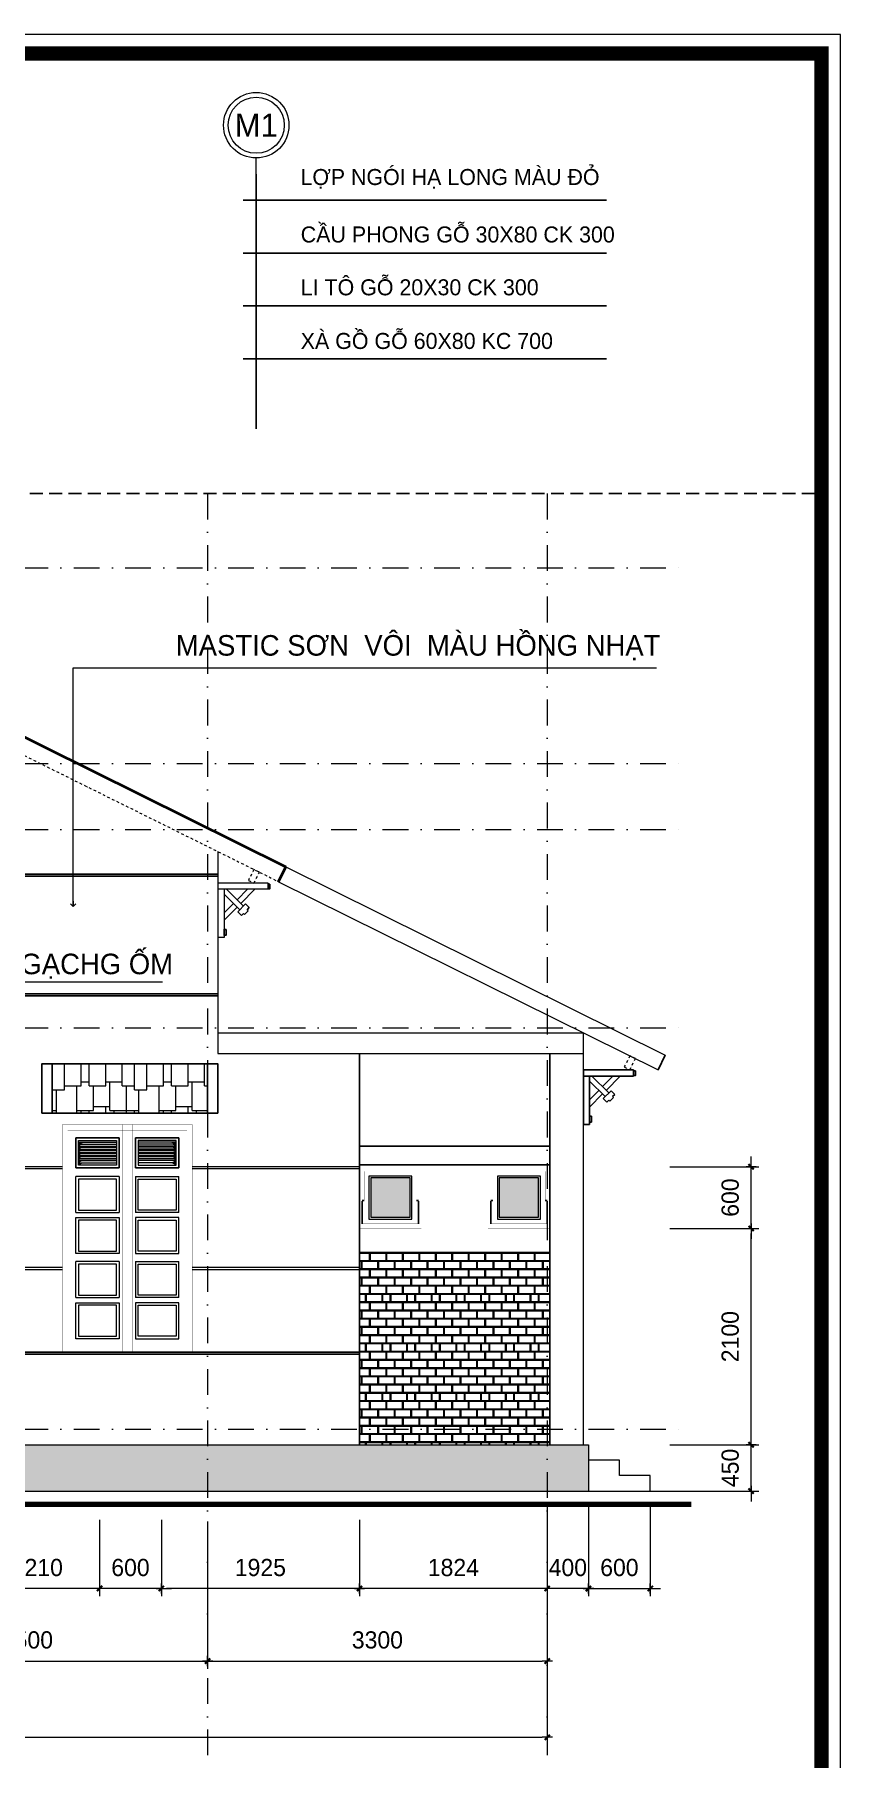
# Model space of a CAD drawing. Header units: millimetres. Extents: x 615730 to 2792744, y 139412 to 597571.
# Drawn here: x 1390195 to 1398026, y 287548 to 304290 of the extents above; entities that cross this region are included whole.
import ezdxf
from ezdxf.enums import TextEntityAlignment as Align

# ---------------------------------------------------------------- set-up
doc = ezdxf.new("R2010")
doc.units = ezdxf.units.MM
doc.header["$MEASUREMENT"] = 0
doc.header["$PDMODE"] = 34
doc.linetypes.add('DASHDOT', pattern=[1, 0.5, -0.25, 0, -0.25])
doc.linetypes.add('HIDDEN2', pattern=[0.1875, 0.125, -0.0625])
doc.layers.get('0').update_dxf_attribs({"lineweight": 5})
for name, color, linetype in [('12', 252, 'Continuous'), ('CUADI', 40, 'Continuous'), ('DO', 1, 'Continuous'), ('H', 252, 'Continuous'), ('HACH', 250, 'Continuous'), ('KICH THUOC', 148, 'Continuous'), ('noi that', 29, 'Continuous'), ('TEXT', 2, 'Continuous'), ('thaydam', 42, 'Continuous'), ('VL', 155, 'Continuous')]:
    doc.layers.add(name, color=color, linetype=linetype)
for name, color, linetype, lineweight in [('3', 7, 'Continuous', 18), ('5-020', 5, 'Continuous', 15), ('HATCH', 42, 'Continuous', 5), ('KITCHEN', 4, 'Continuous', 20), ('KT', 148, 'Continuous', 18), ('NETNGOAITUONG', 1, 'Continuous', 40), ('thay', 7, 'Continuous', 15), ('TIM TRUC', 149, 'DASHDOT', 9), ('VLIEU', 250, 'Continuous', 9)]:
    doc.layers.add(name, color=color, linetype=linetype, lineweight=lineweight)
doc.styles.add('CHUHOA', font='')
doc.styles.add('Ghi chu', font='')
doc.styles.add('VNI-AVO', font='vni-roms.shx')
doc.styles.get('CHUHOA').set_extended_font_data('.VnAvantH')
doc.styles.get('Ghi chu').set_extended_font_data('.VnAvantH')
doc.dimstyles.new('1-50b', dxfattribs={"dimtxt": 167, "dimasz": 50, "dimexe": 75, "dimexo": 150, "dimgap": 120, "dimtad": 1, "dimdec": 0, "dimzin": 12, "dimtxsty": 'VNI-AVO', "dimblk": ']', "dimcen": 0, "dimdle": 50, "dimclrd": 252, "dimclre": 252, "dimclrt": 2, "dimadec": 0, "dimazin": 0, "dimtfac": 1, "dimtdec": 0, "dimtix": 1, "dimtmove": 2, "dimatfit": 0, "dimldrblk": 'OPEN90', "dimfxl": 1, "dimlwd": -1, "dimlwe": -1, "dimarcsym": 0})

# ---------------------------------------------------------------- blocks, each defined once
blk = doc.blocks.new('dfdfd')
at = {"layer": '12'}
for p, q in [((660672, 291613), (660185, 291613)), ((660185, 291613), (660185, 291084)), ((660672, 291553), (660185, 291553)), ((660245, 291553), (660245, 291084)), ((660245, 291505), (660398, 291354)), ((660268, 291553), (660433, 291390)), ((660473, 291553), (660371, 291451)), ((660543, 291553), (660407, 291415)), ((660672, 291613), (660672, 291553)), ((660336, 291415), (660245, 291323)), ((660372, 291380), (660245, 291252)), ((660454, 291411), (660379, 291335)), ((660379, 291335), (660414, 291300)), ((660433, 291319), (660414, 291300)), ((660433, 291319), (660443, 291309)), ((660478, 291345), (660443, 291309)), ((660454, 291411), (660490, 291376)), ((660490, 291376), (660468, 291354)), ((660468, 291354), (660478, 291345)), ((660245, 291084), (660185, 291084))]:
    blk.add_line(p, q, dxfattribs=at)
for points in [[(660691, 291603), (660672, 291603), (660672, 291558), (660691, 291558)], [(660264, 291163), (660245, 291163), (660245, 291106), (660264, 291106)]]:
    blk.add_lwpolyline(points, close=True, dxfattribs=at)
blk = doc.blocks.new(']')
for p, q in [((1, 0), (-1, 0)), ((0, 1), (0, -1))]:
    blk.add_line(p, q)
at = {"color": 9, "const_width": 0.4}
blk.add_lwpolyline([(-0.51, -0.51), (0.51, 0.51)], dxfattribs=at)
blk = doc.blocks.new('*D2545')
at = {"layer": 'DEFPOINTS', "color": 0, "ltscale": 10, "transparency": 16777216}
for p in [(1388377, 290000), (1391877, 290000), (1391877, 288495)]:
    blk.add_point(p, dxfattribs=at)
at = {"layer": 'KT', "color": 252, "ltscale": 10, "transparency": 16777216}
for p, q in [((1388377, 289850), (1388377, 288420)), ((1391877, 289850), (1391877, 288420)), ((1388427, 288495), (1391827, 288495))]:
    blk.add_line(p, q, dxfattribs=at)
at = {"layer": 'KT', "color": 252, "ltscale": 10, "transparency": 16777216, "xscale": 50, "yscale": 50, "zscale": 50, "rotation": 180}
blk.add_blockref(']', (1388377, 288495), dxfattribs=at)
at = {"layer": 'KT', "color": 252, "ltscale": 10, "transparency": 16777216, "xscale": 50, "yscale": 50, "zscale": 50}
blk.add_blockref(']', (1391877, 288495), dxfattribs=at)
at = {"layer": 'KT', "color": 2, "ltscale": 10, "transparency": 16777216, "insert": (1390127, 288699), "char_height": 167, "attachment_point": 5, "style": 'VNI-AVO'}
blk.add_mtext('3500', dxfattribs=at)
blk = doc.blocks.new('_Open90')
at = {"color": 0, "linetype": 'ByBlock', "lineweight": -2}
for p, q in [((0, 0), (-1, 0)), ((-0.5, 0.5), (0, 0)), ((0, 0), (-0.5, -0.5))]:
    blk.add_line(p, q, dxfattribs=at)
blk = doc.blocks.new('*D2546')
at = {"layer": 'DEFPOINTS', "color": 0, "ltscale": 10, "transparency": 16777216}
for p in [(1391877, 290000), (1395177, 290000), (1395177, 288495)]:
    blk.add_point(p, dxfattribs=at)
at = {"layer": 'KT', "color": 252, "ltscale": 10, "transparency": 16777216}
for p, q in [((1391877, 289850), (1391877, 288420)), ((1395177, 289850), (1395177, 288420)), ((1391927, 288495), (1395127, 288495))]:
    blk.add_line(p, q, dxfattribs=at)
at = {"layer": 'KT', "color": 252, "ltscale": 10, "transparency": 16777216, "xscale": 50, "yscale": 50, "zscale": 50, "rotation": 180}
blk.add_blockref(']', (1391877, 288495), dxfattribs=at)
at = {"layer": 'KT', "color": 252, "ltscale": 10, "transparency": 16777216, "xscale": 50, "yscale": 50, "zscale": 50}
blk.add_blockref(']', (1395177, 288495), dxfattribs=at)
at = {"layer": 'KT', "color": 2, "ltscale": 10, "transparency": 16777216, "insert": (1393527, 288699), "char_height": 167, "attachment_point": 5, "style": 'VNI-AVO'}
blk.add_mtext('3300', dxfattribs=at)
blk = doc.blocks.new('*D2548')
at = {"layer": 'DEFPOINTS', "color": 0, "ltscale": 10, "transparency": 16777216}
for p in [(1374929, 290000, -13), (1395177, 290000), (1395177, 287754)]:
    blk.add_point(p, dxfattribs=at)
at = {"layer": 'KT', "color": 252, "ltscale": 10, "transparency": 16777216}
for p, q in [((1374929, 289850), (1374929, 287679)), ((1395177, 289850), (1395177, 287679)), ((1374979, 287754), (1395127, 287754))]:
    blk.add_line(p, q, dxfattribs=at)
at = {"layer": 'KT', "color": 252, "ltscale": 10, "transparency": 16777216, "xscale": 50, "yscale": 50, "zscale": 50, "rotation": 180}
blk.add_blockref(']', (1374929, 287754), dxfattribs=at)
at = {"layer": 'KT', "color": 252, "ltscale": 10, "transparency": 16777216, "xscale": 50, "yscale": 50, "zscale": 50}
blk.add_blockref(']', (1395177, 287754), dxfattribs=at)
at = {"layer": 'KT', "color": 2, "ltscale": 10, "transparency": 16777216, "insert": (1385053, 287957), "char_height": 167, "attachment_point": 5, "style": 'VNI-AVO'}
blk.add_mtext('20248', dxfattribs=at)
blk = doc.blocks.new('*D2686')
at = {"layer": 'DEFPOINTS', "color": 0, "ltscale": 10, "transparency": 16777216}
for p in [(1395578, 290145), (1396178, 290145), (1396178, 289199)]:
    blk.add_point(p, dxfattribs=at)
at = {"layer": 'KT', "color": 252, "ltscale": 10, "transparency": 16777216}
for p, q in [((1395578, 289995), (1395578, 289124)), ((1396178, 289995), (1396178, 289124)), ((1395528, 289199), (1395478, 289199)), ((1395578, 289199), (1396178, 289199)), ((1396228, 289199), (1396278, 289199))]:
    blk.add_line(p, q, dxfattribs=at)
at = {"layer": 'KT', "color": 252, "ltscale": 10, "transparency": 16777216, "xscale": 50, "yscale": 50, "zscale": 50}
blk.add_blockref(']', (1395578, 289199), dxfattribs=at)
at = {"layer": 'KT', "color": 252, "ltscale": 10, "transparency": 16777216, "xscale": 50, "yscale": 50, "zscale": 50, "rotation": 180}
blk.add_blockref(']', (1396178, 289199), dxfattribs=at)
at = {"layer": 'KT', "color": 2, "ltscale": 10, "transparency": 16777216, "insert": (1395878, 289402), "char_height": 167, "attachment_point": 5, "style": 'VNI-AVO'}
blk.add_mtext('600', dxfattribs=at)
blk = doc.blocks.new('*D2687')
at = {"layer": 'DEFPOINTS', "color": 0, "ltscale": 10, "transparency": 16777216}
for p in [(1396218, 290595), (1397158, 290595), (1396218, 290145)]:
    blk.add_point(p, dxfattribs=at)
at = {"layer": 'KT', "color": 252, "ltscale": 10, "transparency": 16777216}
for p, q in [((1397158, 290645), (1397158, 290695)), ((1396368, 290595), (1397233, 290595)), ((1397158, 290145), (1397158, 290595)), ((1396368, 290145), (1397233, 290145)), ((1397158, 290095), (1397158, 290045))]:
    blk.add_line(p, q, dxfattribs=at)
at = {"layer": 'KT', "color": 252, "ltscale": 10, "transparency": 16777216, "xscale": 50, "yscale": 50, "zscale": 50}
for p, rotation in [((1397158, 290595), 270), ((1397158, 290145), 90)]:
    blk.add_blockref(']', p, dxfattribs=dict(at, rotation=rotation))
at = {"layer": 'KT', "color": 2, "ltscale": 10, "transparency": 16777216, "insert": (1396955, 290370), "char_height": 167, "attachment_point": 5, "rotation": 90, "style": 'VNI-AVO'}
blk.add_mtext('450', dxfattribs=at)
blk = doc.blocks.new('*D2688')
at = {"layer": 'DEFPOINTS', "color": 0, "ltscale": 10, "transparency": 16777216}
for p in [(1396218, 292695), (1397158, 292695), (1396218, 290595)]:
    blk.add_point(p, dxfattribs=at)
at = {"layer": 'KT', "color": 252, "ltscale": 10, "transparency": 16777216}
for p, q in [((1396368, 292695), (1397233, 292695)), ((1397158, 290645), (1397158, 292645)), ((1396368, 290595), (1397233, 290595))]:
    blk.add_line(p, q, dxfattribs=at)
at = {"layer": 'KT', "color": 252, "ltscale": 10, "transparency": 16777216, "xscale": 50, "yscale": 50, "zscale": 50}
for p, rotation in [((1397158, 292695), 90), ((1397158, 290595), 270)]:
    blk.add_blockref(']', p, dxfattribs=dict(at, rotation=rotation))
at = {"layer": 'KT', "color": 2, "ltscale": 10, "transparency": 16777216, "insert": (1396955, 291645), "char_height": 167, "attachment_point": 5, "rotation": 90, "style": 'VNI-AVO'}
blk.add_mtext('2100', dxfattribs=at)
blk = doc.blocks.new('*D2689')
at = {"layer": 'DEFPOINTS', "color": 0, "ltscale": 10, "transparency": 16777216}
for p in [(1396218, 293295), (1397158, 293295), (1396218, 292695)]:
    blk.add_point(p, dxfattribs=at)
at = {"layer": 'KT', "color": 252, "ltscale": 10, "transparency": 16777216}
for p, q in [((1397158, 293345), (1397158, 293395)), ((1396368, 293295), (1397233, 293295)), ((1397158, 292695), (1397158, 293295)), ((1396368, 292695), (1397233, 292695)), ((1397158, 292645), (1397158, 292595))]:
    blk.add_line(p, q, dxfattribs=at)
at = {"layer": 'KT', "color": 252, "ltscale": 10, "transparency": 16777216, "xscale": 50, "yscale": 50, "zscale": 50}
for p, rotation in [((1397158, 293295), 270), ((1397158, 292695), 90)]:
    blk.add_blockref(']', p, dxfattribs=dict(at, rotation=rotation))
at = {"layer": 'KT', "color": 2, "ltscale": 10, "transparency": 16777216, "insert": (1396955, 292995), "char_height": 167, "attachment_point": 5, "rotation": 90, "style": 'VNI-AVO'}
blk.add_mtext('600', dxfattribs=at)
blk = doc.blocks.new('Ghi chu vat lieu')
blk.add_circle((0, 700), 300)
at = {"layer": 'HATCH'}
blk.add_circle((0, 700), 350, dxfattribs=at)
at = {"layer": 'thay'}
blk.add_line((0, 0), (0, 350), dxfattribs=at)
at = {"layer": 'TEXT', "style": 'Ghi chu', "width": 1.961742}
blk.add_attdef('TRUC', text='', height=300, dxfattribs=at).set_placement((-295, 550), (295, 550), align=Align.FIT)
blk = doc.blocks.new('cvc')
at = {"layer": 'DO'}
for p in [(819305, 300460), (819305, 300801)]:
    blk.add_line(p, (819305, 302932), dxfattribs=at)
at = {"layer": 'KICH THUOC'}
for p, q in [((819178, 302680), (822709, 302680)), ((819178, 302167), (822709, 302167)), ((819178, 301654), (822709, 301654)), ((819178, 301141), (822709, 301141))]:
    blk.add_line(p, q, dxfattribs=at)
at = {"layer": 'thaydam', "linetype": 'HIDDEN2', "ltscale": 1000}
blk.add_line((797794, 299831), (824797, 299831), dxfattribs=at)
at = {"layer": 'thay'}
ref = blk.add_blockref('Ghi chu vat lieu', (819305, 302773), dxfattribs=dict(at, xscale=0.9082386168447556, yscale=0.9082386168447556, zscale=0.9082386168447556))
ref.add_attrib('TRUC', 'M1', dxfattribs={"layer": 'TEXT', "height": 225, "style": 'Ghi chu'}).set_placement((819305, 303409), align=Align.MIDDLE_CENTER)
at = {"layer": 'TEXT', "style": 'CHUHOA'}
for s, p in [('lîp ngãi h¹ long mµu ®á', (819735, 302828)), ('CÇU PHONG Gç 30X80 CK 300', (819737, 302270)), ('LI T¤ Gç 20X30 CK 300', (819737, 301757)), ('Xµ Gå Gç 60X80 KC 700', (819737, 301236))]:
    blk.add_text(s, height=155.52, dxfattribs=at).set_placement(p)
blk = doc.blocks.new('*D2440')
at = {"layer": 'DEFPOINTS', "color": 0, "ltscale": 10, "transparency": 16777216}
for p in [(1395177, 290145), (1395577, 290145), (1395177, 289199)]:
    blk.add_point(p, dxfattribs=at)
at = {"layer": 'KT', "color": 252, "ltscale": 10, "transparency": 16777216}
for p, q in [((1395177, 289995), (1395177, 289124)), ((1395577, 289995), (1395577, 289124)), ((1395127, 289199), (1395077, 289199)), ((1395577, 289199), (1395177, 289199)), ((1395627, 289199), (1395677, 289199))]:
    blk.add_line(p, q, dxfattribs=at)
at = {"layer": 'KT', "color": 252, "ltscale": 10, "transparency": 16777216, "xscale": 50, "yscale": 50, "zscale": 50}
blk.add_blockref(']', (1395177, 289199), dxfattribs=at)
at = {"layer": 'KT', "color": 252, "ltscale": 10, "transparency": 16777216, "xscale": 50, "yscale": 50, "zscale": 50, "rotation": 180}
blk.add_blockref(']', (1395577, 289199), dxfattribs=at)
at = {"layer": 'KT', "color": 2, "ltscale": 10, "transparency": 16777216, "insert": (1395377, 289402), "char_height": 167, "attachment_point": 5, "style": 'VNI-AVO'}
blk.add_mtext('400', dxfattribs=at)
blk = doc.blocks.new('*D2441')
at = {"layer": 'DEFPOINTS', "color": 0, "ltscale": 10, "transparency": 16777216}
for p in [(1395177, 290145), (1393353, 290016), (1393353, 289199)]:
    blk.add_point(p, dxfattribs=at)
at = {"layer": 'KT', "color": 252, "ltscale": 10, "transparency": 16777216}
for p, q in [((1395177, 289995), (1395177, 289124)), ((1393353, 289866), (1393353, 289124)), ((1395127, 289199), (1393403, 289199))]:
    blk.add_line(p, q, dxfattribs=at)
at = {"layer": 'KT', "color": 252, "ltscale": 10, "transparency": 16777216, "xscale": 50, "yscale": 50, "zscale": 50, "rotation": 180}
blk.add_blockref(']', (1393353, 289199), dxfattribs=at)
at = {"layer": 'KT', "color": 252, "ltscale": 10, "transparency": 16777216, "xscale": 50, "yscale": 50, "zscale": 50}
blk.add_blockref(']', (1395177, 289199), dxfattribs=at)
at = {"layer": 'KT', "color": 2, "ltscale": 10, "transparency": 16777216, "insert": (1394265, 289402), "char_height": 167, "attachment_point": 5, "style": 'VNI-AVO'}
blk.add_mtext('1824', dxfattribs=at)
blk = doc.blocks.new('*D2442')
at = {"layer": 'DEFPOINTS', "color": 0, "ltscale": 10, "transparency": 16777216}
for p in [(1391428, 290016), (1393353, 290016), (1391428, 289199)]:
    blk.add_point(p, dxfattribs=at)
at = {"layer": 'KT', "color": 252, "ltscale": 10, "transparency": 16777216}
for p, q in [((1391428, 289866), (1391428, 289124)), ((1393353, 289866), (1393353, 289124)), ((1393303, 289199), (1391478, 289199))]:
    blk.add_line(p, q, dxfattribs=at)
at = {"layer": 'KT', "color": 252, "ltscale": 10, "transparency": 16777216, "xscale": 50, "yscale": 50, "zscale": 50, "rotation": 180}
blk.add_blockref(']', (1391428, 289199), dxfattribs=at)
at = {"layer": 'KT', "color": 252, "ltscale": 10, "transparency": 16777216, "xscale": 50, "yscale": 50, "zscale": 50}
blk.add_blockref(']', (1393353, 289199), dxfattribs=at)
at = {"layer": 'KT', "color": 2, "ltscale": 10, "transparency": 16777216, "insert": (1392390, 289402), "char_height": 167, "attachment_point": 5, "style": 'VNI-AVO'}
blk.add_mtext('1925', dxfattribs=at)
blk = doc.blocks.new('*D2443')
at = {"layer": 'DEFPOINTS', "color": 0, "ltscale": 10, "transparency": 16777216}
for p in [(1390828, 290016), (1391428, 290016), (1390828, 289199)]:
    blk.add_point(p, dxfattribs=at)
at = {"layer": 'KT', "color": 252, "ltscale": 10, "transparency": 16777216}
for p, q in [((1390828, 289866), (1390828, 289124)), ((1391428, 289866), (1391428, 289124)), ((1390778, 289199), (1390728, 289199)), ((1391428, 289199), (1390828, 289199)), ((1391478, 289199), (1391528, 289199))]:
    blk.add_line(p, q, dxfattribs=at)
at = {"layer": 'KT', "color": 252, "ltscale": 10, "transparency": 16777216, "xscale": 50, "yscale": 50, "zscale": 50}
blk.add_blockref(']', (1390828, 289199), dxfattribs=at)
at = {"layer": 'KT', "color": 252, "ltscale": 10, "transparency": 16777216, "xscale": 50, "yscale": 50, "zscale": 50, "rotation": 180}
blk.add_blockref(']', (1391428, 289199), dxfattribs=at)
at = {"layer": 'KT', "color": 2, "ltscale": 10, "transparency": 16777216, "insert": (1391128, 289402), "char_height": 167, "attachment_point": 5, "style": 'VNI-AVO'}
blk.add_mtext('600', dxfattribs=at)
blk = doc.blocks.new('*D2444')
at = {"layer": 'DEFPOINTS', "color": 0, "ltscale": 10, "transparency": 16777216}
for p in [(1389618, 290016), (1390828, 290016), (1389618, 289199)]:
    blk.add_point(p, dxfattribs=at)
at = {"layer": 'KT', "color": 252, "ltscale": 10, "transparency": 16777216}
for p, q in [((1389618, 289866), (1389618, 289124)), ((1390828, 289866), (1390828, 289124)), ((1390778, 289199), (1389668, 289199))]:
    blk.add_line(p, q, dxfattribs=at)
at = {"layer": 'KT', "color": 252, "ltscale": 10, "transparency": 16777216, "xscale": 50, "yscale": 50, "zscale": 50, "rotation": 180}
blk.add_blockref(']', (1389618, 289199), dxfattribs=at)
at = {"layer": 'KT', "color": 252, "ltscale": 10, "transparency": 16777216, "xscale": 50, "yscale": 50, "zscale": 50}
blk.add_blockref(']', (1390828, 289199), dxfattribs=at)
at = {"layer": 'KT', "color": 2, "ltscale": 10, "transparency": 16777216, "insert": (1390223, 289402), "char_height": 167, "attachment_point": 5, "style": 'VNI-AVO'}
blk.add_mtext('1210', dxfattribs=at)

msp = doc.modelspace()

# ---------------------------------------------------------------- hatches: boundary and pattern name
at = {"layer": 'H', "ltscale": 10}
h = msp.add_hatch(color=253, dxfattribs=at)
h.set_gradient(color1=(173, 167, 159), color2=(173, 167, 159), one_color=1, tint=0.65)
h.paths.add_polyline_path([(1394711, 292803.5), (1395093.2, 292803.5), (1395093.2, 293185.7), (1394711, 293185.7)])
h.paths.add_polyline_path([(1393461.7, 292803.5), (1393843.9, 292803.5), (1393843.9, 293185.7), (1393461.7, 293185.7)])
h = msp.add_hatch(dxfattribs=at)
h.set_pattern_fill('AR-B816', color=256, scale=10, style=0)
h.set_pattern_definition([(0, (600411.25, 0), (0, 80), []), (90, (600411.25, 0), (-80, 80), [80, -80])])
h.paths.add_polyline_path([(1375723, 290595), (1395572.8, 290595), (1395572.8, 290145), (1375723, 290145)])
at = {"layer": 'HACH'}
h = msp.add_hatch(dxfattribs=at)
h.set_pattern_fill('BRICK08', color=256, scale=20, style=0, pattern_type=2)
h.set_pattern_definition([(0, (600856.3, 3021.7), (0, 480), [75, -405]), (270, (600656.3, 2696.7), (480, -9e-14), [75, -405]), (270, (600816.3, 2696.7), (480, -9e-14), [75, -405]), (270, (600496.3, 2696.7), (480, -9e-14), [75, -405]), (270, (600576.3, 2776.7), (480, -9e-14), [75, -405]), (270, (600736.3, 2776.7), (480, -9e-14), [75, -405]), (270, (600896.3, 2776.7), (480, -9e-14), [75, -405]), (270, (600656.3, 2856.7), (480, -9e-14), [75, -405]), (270, (600816.3, 2856.7), (480, -9e-14), [75, -405]), (270, (600496.3, 2856.7), (480, -9e-14), [75, -405]), (270, (600896.3, 2936.7), (480, -9e-14), [75, -405]), (270, (600736.3, 2936.7), (480, -9e-14), [75, -405]), (270, (600576.3, 2936.7), (480, -9e-14), [75, -405]), (270, (600496.3, 3016.7), (480, -9e-14), [75, -405]), (270, (600816.3, 3016.7), (480, -9e-14), [75, -405]), (270, (600656.3, 3016.7), (480, -9e-14), [75, -405]), (270, (600456.3, 3096.7), (480, -9e-14), [75, -405]), (270, (600856.3, 3096.7), (480, -9e-14), [75, -405]), (270, (600696.3, 3096.7), (480, -9e-14), [75, -405]), (270, (600616.3, 3096.7), (480, -9e-14), [75, -405]), (180, (600491.3, 2781.7), (-6e-14, -480), [155, -325]), (180, (600571.3, 2861.7), (-6e-14, -480), [155, -325]), (180, (600491.3, 2941.7), (-6e-14, -480), [155, -325]), (0, (600456.3, 3021.7), (0, 480), [155, -325]), (0, (600456.3, 3101.7), (0, 480), [35, -445]), (270, (600611.3, 3096.7), (480, -9e-14), [75, -405]), (270, (600691.3, 3096.7), (480, -9e-14), [75, -405]), (270, (600851.3, 3096.7), (480, -9e-14), [75, -405]), (270, (600451.3, 3096.7), (480, -9e-14), [75, -405]), (270, (600811.3, 3016.7), (480, -9e-14), [75, -405]), (270, (600651.3, 3016.7), (480, -9e-14), [75, -405]), (270, (600491.3, 3016.7), (480, -9e-14), [75, -405]), (270, (600891.3, 2936.7), (480, -9e-14), [75, -405]), (270, (600731.3, 2936.7), (480, -9e-14), [75, -405]), (270, (600571.3, 2936.7), (480, -9e-14), [75, -405]), (270, (600811.3, 2856.7), (480, -9e-14), [75, -405]), (270, (600651.3, 2856.7), (480, -9e-14), [75, -405]), (270, (600491.3, 2856.7), (480, -9e-14), [75, -405]), (270, (600891.3, 2776.7), (480, -9e-14), [75, -405]), (270, (600731.3, 2776.7), (480, -9e-14), [75, -405]), (270, (600571.3, 2776.7), (480, -9e-14), [75, -405]), (270, (600811.3, 2696.7), (480, -9e-14), [75, -405]), (270, (600651.3, 2696.7), (480, -9e-14), [75, -405]), (270, (600491.3, 2696.7), (480, -9e-14), [75, -405]), (0, (600456.3, 3096.7), (0, 480), [155, -325]), (180, (600571.3, 2936.7), (-6e-14, -480), [155, -325]), (180, (600491.3, 2696.7), (-6e-14, -480), [155, -325]), (0, (600496.3, 2696.7), (0, 480), [155, -325]), (0, (600576.3, 2701.7), (0, 480), [155, -325]), (0, (600736.3, 2701.7), (0, 480), [155, -325]), (0, (600736.3, 2776.7), (0, 480), [155, -325]), (0, (600656.3, 2781.7), (0, 480), [155, -325]), (0, (600576.3, 2776.7), (0, 480), [155, -325]), (0, (600496.3, 2781.7), (0, 480), [155, -325]), (0, (600496.3, 2856.7), (0, 480), [155, -325]), (0, (600576.3, 2861.7), (0, 480), [155, -325]), (0, (600656.3, 2856.7), (0, 480), [155, -325]), (0, (600736.3, 2861.7), (0, 480), [155, -325]), (0, (600416.3, 2776.7), (0, 480), [155, -325]), (0, (600416.3, 2701.7), (0, 480), [155, -325]), (0, (600336.3, 2856.7), (0, 480), [155, -325]), (180, (600811.3, 2696.7), (-6e-14, -480), [155, -325]), (0, (600616.3, 3096.7), (0, 480), [75, -405]), (0, (600696.3, 3096.7), (0, 480), [155, -325]), (0, (600496.3, 3016.7), (0, 480), [155, -325]), (0, (600616.3, 3021.7), (0, 480), [75, -405]), (0, (600696.3, 3021.7), (0, 480), [155, -325]), (0, (600656.3, 3016.7), (0, 480), [155, -325]), (0, (600656.3, 2941.7), (0, 480), [155, -325]), (0, (600496.3, 2941.7), (0, 480), [155, -325]), (0, (600576.3, 2936.7), (0, 480), [155, -325]), (0, (600736.3, 2936.7), (0, 480), [155, -325]), (0, (600856.3, 3096.7), (0, 480), [75, -405]), (0, (600336.3, 3016.7), (0, 480), [155, -325]), (0, (600496.3, 3101.7), (0, 480), [155, -325]), (0, (600656.3, 3101.7), (0, 480), [155, -325]), (0, (600816.3, 3101.7), (0, 480), [120, -360])])
h.paths.add_polyline_path([(1393352.8, 290595), (1395202.8, 290595), (1395202.8, 292461.7), (1393352.8, 292461.7)])
at = {"layer": 'HATCH'}
for points in [[(1390667.3, 293534), (1390622.8, 293534), (1390622.8, 293514)], [(1390667.3, 293514), (1390622.8, 293514), (1390622.8, 293494)], [(1391528.1, 293534), (1391572.6, 293534), (1391572.6, 293514)], [(1391528.1, 293514), (1391572.6, 293514), (1391572.6, 293494)], [(1390667.3, 293484), (1390622.8, 293484), (1390622.8, 293464)], [(1390667.3, 293454), (1390622.8, 293454), (1390622.8, 293434)], [(1390667.3, 293424), (1390622.8, 293424), (1390622.8, 293404)], [(1390667.3, 293394), (1390622.8, 293394), (1390622.8, 293374)], [(1390667.3, 293379.9), (1390622.8, 293379.9), (1390622.8, 293359.9)], [(1390667.3, 293354), (1390622.8, 293354), (1390622.8, 293334)], [(1390667.3, 293352.9), (1390622.8, 293352.9), (1390622.8, 293332.9)], [(1390667.3, 293328.5), (1390622.8, 293328.5), (1390622.8, 293308.5)], [(1391528.1, 293484), (1391572.6, 293484), (1391572.6, 293464)], [(1391528.1, 293454), (1391572.6, 293454), (1391572.6, 293434)], [(1391528.1, 293424), (1391572.6, 293424), (1391572.6, 293404)], [(1391528.1, 293394), (1391572.6, 293394), (1391572.6, 293374)], [(1391528.1, 293379.9), (1391572.6, 293379.9), (1391572.6, 293359.9)], [(1391528.1, 293354), (1391572.6, 293354), (1391572.6, 293334)], [(1391528.1, 293352.9), (1391572.6, 293352.9), (1391572.6, 293332.9)], [(1391528.1, 293328.5), (1391572.6, 293328.5), (1391572.6, 293308.5)]]:
    msp.add_hatch(color=256, dxfattribs=at).paths.add_polyline_path(points)
at = {"layer": 'KT', "ltscale": 10}
h = msp.add_hatch(dxfattribs=at)
h.set_pattern_fill('CEDAR', color=256, scale=800, style=0, pattern_type=2)
h.set_pattern_definition([(0, (600767.4, 0), (0, 800), [-280, 80, -160, 80, -200]), (0, (600767.4, 40), (0, 800), [-120, 160, -80, 160, -280]), (0, (600767.4, 200), (0, 800), [-40, 200, -560]), (0, (600767.4, 240), (0, 800), [40, -200, 160, -160, 240]), (0, (600767.4, 280), (0, 800), [-400, 160, -240]), (0, (600767.4, 440), (0, 800), [120, -680]), (0, (600767.4, 480), (0, 800), [-120, 160, -80, 160, -160, 120]), (0, (600767.4, 520), (0, 800), [-280, 80, -160, 160, -120]), (0, (600767.4, 760), (0, 800), [-600, 120, -80]), (0, (600767.4, 800), (0, 800), [160, -560, 80]), (90, (600767.4, 0), (-800, 5e-14), [240, -200, 360]), (90, (600807.4, 0), (-800, 5e-14), [-200, 240, -360]), (90, (600887.4, 0), (-800, 5e-14), [-40, 160, -240, 360]), (90, (600927.4, 0), (-800, 5e-14), [40, -760]), (90, (601007.4, 0), (-800, 5e-14), [-200, 280, -320]), (90, (601047.4, 0), (-800, 5e-14), [240, -240, 320]), (90, (601127.4, 0), (-800, 5e-14), [240, -240, 320]), (90, (601167.4, 0), (-800, 5e-14), [-240, 240, -320]), (90, (601287.4, 0), (-800, 5e-14), [280, -200, 320]), (90, (601327.4, 0), (-800, 5e-14), [-240, 280, -280]), (90, (601367.4, 0), (-800, 5e-14), [240, -520, 40]), (90, (601447.4, 0), (-800, 5e-14), [-480, 280, -40]), (90, (601487.4, 0), (-800, 5e-14), [480, -280, 40])])
h.paths.add_polyline_path([(1391876.6, 293815), (1391876.6, 294295), (1390368, 294295), (1390368, 293815)])

# ---------------------------------------------------------------- linework, layer by layer
at = {"layer": '3'}
for p, q in [((1395527.8, 293595, 13.1), (1395527.8, 294595, 13.1)), ((1395527.8, 290595, 13.1), (1395527.8, 293595, 13.1)), ((1395577.8, 290595, 13.1), (1395577.8, 290145, 13.1)), ((1395877.8, 290445, 13.1), (1395577.8, 290445, 13.1)), ((1395877.8, 290295, 13.1), (1395877.8, 290445, 13.1)), ((1396177.8, 290295, 13.1), (1395877.8, 290295, 13.1)), ((1396177.8, 290145, 13.1), (1396177.8, 290295, 13.1))]:
    msp.add_line(p, q, dxfattribs=at)
at = {"layer": '3', "elevation": 13.1}
for points in [[(1391977.3, 296355.3), (1391977.3, 294395), (1391977.3, 294395)], [(1391977.3, 294595), (1395527.8, 294595)], [(1391977.3, 294395), (1395527.8, 294395)], [(1375728.1, 290595), (1395577.8, 290595)]]:
    msp.add_lwpolyline(points, dxfattribs=at)
at = {"layer": '5-020', "color": 1, "elevation": 13.1}
msp.add_lwpolyline([(1371957.5, 290145), (1377477.4, 290145), (1377477.4, 290145), (1396572.6, 290145)], dxfattribs=at)
at = {"layer": 'CUADI'}
for p, q in [((1392128.3, 295851.4, 13.1), (1392037.3, 295759.3, 13.1)), ((1392264.8, 295989.4, 13.1), (1392163.5, 295886.9, 13.1)), ((1392246.4, 295847.4, 13.1), (1392171, 295771.1, 13.1)), ((1392335.1, 295989.4, 13.1), (1392199, 295851.8, 13.1)), ((1392246.4, 295847.4, 13.1), (1392281.9, 295812.2, 13.1)), ((1392163.9, 295816.2, 13.1), (1392037.3, 295688.2, 13.1)), ((1392171, 295771.1, 13.1), (1392206.5, 295735.9, 13.1)), ((1392225.6, 295755.2, 13.1), (1392206.5, 295735.9, 13.1)), ((1392225.6, 295755.2, 13.1), (1392235.6, 295745.3, 13.1)), ((1392270.7, 295780.9, 13.1), (1392235.6, 295745.3, 13.1)), ((1392281.9, 295812.2, 13.1), (1392260.7, 295790.8, 13.1)), ((1392260.7, 295790.8, 13.1), (1392270.7, 295780.9, 13.1))]:
    msp.add_line(p, q, dxfattribs=at)
at = {"layer": 'CUADI', "elevation": 13.1}
for points in [[(1392483.2, 296039.5), (1392464.2, 296039.5), (1392464.2, 295994.7), (1392483.2, 295994.7)], [(1392056.3, 295599.1), (1392037.3, 295599.1), (1392037.3, 295542), (1392056.3, 295542)]]:
    msp.add_lwpolyline(points, close=True, dxfattribs=at)
at = {"layer": 'H', "const_width": 138.2, "elevation": 13.1}
msp.add_lwpolyline([(1370839.2, 285120.6), (1397842, 285120.6), (1397842, 304105.6), (1370839.2, 304105.6)], close=True, dxfattribs=at)
at = {"layer": 'HATCH'}
for p, q in [((1390622.8, 293514, -140), (1390667.3, 293534, -140)), ((1391572.6, 293514, -140), (1391528.1, 293534, -140))]:
    msp.add_line(p, q, dxfattribs=at)
at = {"layer": 'HATCH', "elevation": 13.1}
msp.add_lwpolyline([(1377404.3, 290145), (1392027.3, 290145)], dxfattribs=at)
at = {"layer": 'KITCHEN'}
for p, q in [((1392638.1, 296206.3, 13), (1396324.2, 294378.7, 13.2)), ((1392567, 296062.9, 13), (1396253.1, 294235.4, 13.2))]:
    msp.add_line(p, q, dxfattribs=at)
at = {"layer": 'KT', "ltscale": 10}
for p, q in [((1390467.8, 293295, 13.1), (1386187.9, 293295, 13.1)), ((1390467.8, 293275, 13.1), (1386187.9, 293275, 13.1)), ((1393352.8, 293295, 13.1), (1391727.6, 293295, 13.1)), ((1393352.8, 293275, 13.1), (1391727.6, 293275, 13.1)), ((1390467.8, 292315, 13.1), (1386187.9, 292315, 13.1)), ((1393352.8, 292315, 13.1), (1391727.6, 292315, 13.1)), ((1390467.8, 292295, 13.1), (1386187.9, 292295, 13.1)), ((1393352.8, 292295, 13.1), (1391727.6, 292295, 13.1))]:
    msp.add_line(p, q, dxfattribs=at)
at = {"layer": 'KT'}
for p, q in [((1391017.7, 293199.8, -126.9), (1390597.8, 293199.8, -126.9)), ((1391177.7, 293199.8, -126.9), (1391597.6, 293199.8, -126.9)), ((1390597.8, 292850.3, -126.9), (1391017.7, 292850.3, -126.9)), ((1391597.6, 292850.3, -126.9), (1391177.7, 292850.3, -126.9)), ((1390597.8, 292800.3, -126.9), (1391017.7, 292800.3, -126.9)), ((1391597.6, 292800.3, -126.9), (1391177.7, 292800.3, -126.9)), ((1391017.7, 292374, -126.9), (1390597.8, 292374, -126.9)), ((1391177.7, 292374, -126.9), (1391597.6, 292374, -126.9)), ((1390597.8, 292024.5, -126.9), (1391017.7, 292024.5, -126.9)), ((1391597.6, 292024.5, -126.9), (1391177.7, 292024.5, -126.9)), ((1390597.8, 291974.5, -126.9), (1391017.7, 291974.5, -126.9)), ((1391597.6, 291974.5, -126.9), (1391177.7, 291974.5, -126.9))]:
    msp.add_line(p, q, dxfattribs=at)
for points, elevation in [([(1390597.8, 293574.6), (1391017.7, 293574.6), (1391017.7, 293284.6), (1390597.8, 293284.6)], -140), ([(1391597.6, 293574.6), (1391177.7, 293574.6), (1391177.7, 293284.6), (1391597.6, 293284.6)], -140), ([(1393443.6, 292785.4), (1393862, 292785.4), (1393862, 293203.8), (1393443.6, 293203.8)], 13.1), ([(1394692.9, 292785.4), (1395111.3, 292785.4), (1395111.3, 293203.8), (1394692.9, 293203.8)], 13.1)]:
    msp.add_lwpolyline(points, close=True, dxfattribs=dict(at, elevation=elevation))
at = {"layer": 'KT', "elevation": -126.9}
for points in [[(1390597.8, 292850.3), (1390597.8, 293199.8)], [(1391017.7, 293199.8), (1391017.7, 292850.3)], [(1391177.7, 293199.8), (1391177.7, 292850.3)], [(1391597.6, 292850.3), (1391597.6, 293199.8)], [(1391017.7, 292800.3), (1391017.7, 292450.8), (1390597.8, 292450.8), (1390597.8, 292800.3)], [(1391177.7, 292800.3), (1391177.7, 292450.8), (1391597.6, 292450.8), (1391597.6, 292800.3)], [(1390597.8, 292024.5), (1390597.8, 292374)], [(1391017.7, 292374), (1391017.7, 292024.5)], [(1391177.7, 292374), (1391177.7, 292024.5)], [(1391597.6, 292024.5), (1391597.6, 292374)], [(1391017.7, 291974.5), (1391017.7, 291625), (1390597.8, 291625), (1390597.8, 291974.5)], [(1391177.7, 291974.5), (1391177.7, 291625), (1391597.6, 291625), (1391597.6, 291974.5)]]:
    msp.add_lwpolyline(points, dxfattribs=at)
at = {"layer": 'NETNGOAITUONG'}
for p in [(1386824.8, 299088.6, 12.8), (1392567, 296062.9, 13)]:
    msp.add_line(p, (1392638.1, 296206.3, 13), dxfattribs=at)
at = {"layer": 'noi that', "ltscale": 10}
for p, q in [((1393398.2, 292966.8, 13.1), (1393379.2, 292966.8, 13.1)), ((1393379.2, 292961.8, 13.1), (1393379.2, 292740, 13.1)), ((1393907.4, 292966.8, 13.1), (1393926.4, 292966.8, 13.1)), ((1393926.4, 292961.8, 13.1), (1393926.4, 292740, 13.1)), ((1394647.5, 292966.8, 13.1), (1394628.5, 292966.8, 13.1)), ((1394628.5, 292961.8, 13.1), (1394628.5, 292740, 13.1)), ((1395156.7, 292966.8, 13.1), (1395175.7, 292966.8, 13.1)), ((1395175.7, 292961.8, 13.1), (1395175.7, 292740, 13.1))]:
    msp.add_line(p, q, dxfattribs=at)
at = {"layer": 'noi that', "ltscale": 10, "const_width": 1}
for points, elevation in [([(1390467.8, 293704.9), (1391147.7, 293704.9), (1391147.7, 291495), (1390467.8, 291495)], -126.9), ([(1391727.6, 293704.9), (1391047.7, 293704.9), (1391047.7, 291495), (1391727.6, 291495)], -126.9), ([(1393352.8, 292694.6), (1393952.8, 292694.6), (1393952.8, 293294.5), (1393352.8, 293294.5)], 13.1), ([(1394602.1, 292694.6), (1395202.1, 292694.6), (1395202.1, 293294.5), (1394602.1, 293294.5)], 13.1)]:
    msp.add_lwpolyline(points, close=True, dxfattribs=dict(at, elevation=elevation))
for points, elevation in [([(1391097.7, 293646.6), (1391097.7, 291545), (1390517.8, 291545), (1390517.8, 293646.6), (1391097.7, 293646.6)], -126.9), ([(1391097.7, 293646.6), (1391097.7, 291545), (1391677.6, 291545), (1391677.6, 293646.6), (1391097.7, 293646.6)], -126.9), ([(1393907.4, 292966.8), (1393907.4, 293249.2), (1393398.2, 293249.2), (1393398.2, 292966.8)], 13.1), ([(1395156.7, 292966.8), (1395156.7, 293249.2), (1394647.5, 293249.2), (1394647.5, 292966.8)], 13.1), ([(1393379.2, 292740), (1393926.4, 292740)], 13.1), ([(1394628.5, 292740), (1395175.7, 292740)], 13.1)]:
    msp.add_lwpolyline(points, dxfattribs=dict(at, elevation=elevation))
at = {"layer": 'thay'}
for p, q in [((1392464.2, 296049.2, 13.1), (1391977.3, 296049.2, 13.1)), ((1391977.3, 296009.6, 13.1), (1391977.3, 295799.7, 13.1)), ((1392464.2, 296049.2, 13.1), (1392464.2, 295989.4, 13.1)), ((1392464.2, 295989.4, 13.1), (1391977.3, 295989.4, 13.1)), ((1392037.3, 295989.4, 13.1), (1392037.3, 295519.9, 13.1)), ((1392037.3, 295941.3, 13.1), (1392190, 295790.4, 13.1)), ((1392059.7, 295989.4, 13.1), (1392225.2, 295825.9, 13.1)), ((1392037.3, 295519.9, 13.1), (1391977.3, 295519.9, 13.1))]:
    msp.add_line(p, q, dxfattribs=at)
at = {"layer": 'thay', "linetype": 'Continuous', "elevation": 13.1}
msp.add_lwpolyline([(1370654.8, 284936.3), (1398026.4, 284936.3), (1398026.4, 304289.9), (1370654.8, 304289.9)], close=True, dxfattribs=at)
at = {"layer": 'thay', "ltscale": 10, "const_width": 50, "elevation": 13.1}
msp.add_lwpolyline([(1396576.6, 290016.3), (1371957.5, 290016.3)], dxfattribs=at)
at = {"layer": 'thaydam', "linetype": 'HIDDEN2', "ltscale": 1000}
msp.add_line((1370839.2, 299831.5, 13.1), (1397842, 299831.5, 13.1), dxfattribs=at)
at = {"layer": 'TIM TRUC', "ltscale": 500}
for p, q in [((1391876.7, 299831.5, 13.1), (1391876.7, 287548.1, 13.1)), ((1395176.7, 299831.5, 13.1), (1395176.7, 287548.1, 13.1)), ((1371073.3, 299111.3, 13.1), (1396464.1, 299111.3, 13.1)), ((1371073.3, 297211, 13.1), (1396464.1, 297211, 13.1)), ((1371073.3, 296570.5, 13.1), (1396464.1, 296570.5, 13.1)), ((1371073.3, 294644.9, 13.1), (1396464.1, 294644.9, 13.1)), ((1371073.3, 290745, 13.1), (1396464.1, 290745, 13.1))]:
    msp.add_line(p, q, dxfattribs=at)
at = {"layer": 'TIM TRUC', "ltscale": 50}
msp.add_line((1386818.3, 298913.2, 12.8), (1392567, 296062.9, 13), dxfattribs=at)
for points, elevation in [([(1392273.4, 296074.6), (1392327.1, 296047.9), (1392380.5, 296155.4), (1392326.7, 296182.1)], 12.8), ([(1395925.9, 294263.7), (1395979.7, 294237), (1396033, 294344.5), (1395979.2, 294371.2)], 13.2)]:
    msp.add_lwpolyline(points, close=True, dxfattribs=dict(at, elevation=elevation))
at = {"layer": 'VL', "ltscale": 10}
for p, q in [((1391977.3, 296135, 13.1), (1387701.4, 296135, 13.1)), ((1391977.3, 296115, 13.1), (1387741.7, 296115, 13.1)), ((1391977.3, 294975, 13.1), (1388828, 294975, 13.1)), ((1391977.3, 294955, 13.1), (1388828, 294955, 13.1)), ((1393352.8, 290595, 13.1), (1393352.8, 294395, 13.1)), ((1395202.8, 290595, 13.1), (1395202.8, 294395, 13.1)), ((1396324.2, 294378.7, 13.2), (1396253.1, 294235.4, 13.2)), ((1390268, 293815, 13.1), (1390268, 294295, 13.1)), ((1390368, 293815, 13.1), (1390368, 294295, 13.1)), ((1391876.6, 293815, 13.1), (1391876.6, 294295, 13.1)), ((1390597.8, 293284.6, -126.9), (1391017.7, 293284.6, -126.9)), ((1391597.6, 293284.6, -126.9), (1391177.7, 293284.6, -126.9)), ((1393352.8, 292461.7, 13.1), (1395202.8, 292461.7, 13.1)), ((1393352.8, 291495, 13.1), (1388828, 291495, 13.1)), ((1390467.7, 291495, -126.9), (1391147.7, 291495, -126.9)), ((1391147.7, 291495, -126.9), (1390467.8, 291495, -126.9)), ((1391727.7, 291495, -126.9), (1391047.7, 291495, -126.9)), ((1391047.7, 291495, -126.9), (1391727.6, 291495, -126.9)), ((1393352.8, 291475, 13.1), (1388828, 291475, 13.1))]:
    msp.add_line(p, q, dxfattribs=at)
at = {"layer": 'VL', "ltscale": 10, "elevation": 13.1}
for points in [[(1391976.6, 293815), (1390268, 293815), (1390268, 294295), (1391976.6, 294295)], [(1395202.8, 293314.5), (1393352.8, 293314.5), (1393352.8, 293494.5), (1395202.8, 293494.5)]]:
    msp.add_lwpolyline(points, close=True, dxfattribs=at)
at = {"layer": 'VL', "ltscale": 10, "elevation": -140}
for points in [[(1390597.8, 293284.6), (1390597.8, 293574.6), (1391017.7, 293574.6), (1391017.7, 293284.6)], [(1391597.6, 293284.6), (1391597.6, 293574.6), (1391177.7, 293574.6), (1391177.7, 293284.6)]]:
    msp.add_lwpolyline(points, dxfattribs=at)
at = {"layer": 'VLIEU', "ltscale": 10}
for p, q in [((1390622.8, 293534, -140), (1390992.7, 293534, -140)), ((1390622.8, 293514, -140), (1390992.7, 293514, -140)), ((1390622.8, 293514, -140), (1390992.7, 293514, -140)), ((1390622.8, 293494, -140), (1390992.7, 293494, -140)), ((1391572.6, 293534, -140), (1391202.7, 293534, -140)), ((1391572.6, 293514, -140), (1391202.7, 293514, -140)), ((1391572.6, 293514, -140), (1391202.7, 293514, -140)), ((1391572.6, 293494, -140), (1391202.7, 293494, -140)), ((1390622.8, 293484, -140), (1390992.7, 293484, -140)), ((1390622.8, 293464, -140), (1390992.7, 293464, -140)), ((1390622.8, 293454, -140), (1390992.7, 293454, -140)), ((1390622.8, 293434, -140), (1390992.7, 293434, -140)), ((1390622.8, 293424, -140), (1390992.7, 293424, -140)), ((1390622.8, 293404, -140), (1390992.7, 293404, -140)), ((1390622.8, 293394, -140), (1390992.7, 293394, -140)), ((1390622.8, 293374, -140), (1390992.7, 293374, -140)), ((1390622.8, 293357.3, -126.9), (1390992.7, 293357.3, -126.9)), ((1390622.8, 293354, -140), (1390992.7, 293354, -140)), ((1390622.8, 293334, -140), (1390992.7, 293334, -140)), ((1390622.8, 293332.9, -126.9), (1390992.7, 293332.9, -126.9)), ((1391572.6, 293484, -140), (1391202.7, 293484, -140)), ((1391572.6, 293464, -140), (1391202.7, 293464, -140)), ((1391572.6, 293454, -140), (1391202.7, 293454, -140)), ((1391572.6, 293434, -140), (1391202.7, 293434, -140)), ((1391572.6, 293424, -140), (1391202.7, 293424, -140)), ((1391572.6, 293404, -140), (1391202.7, 293404, -140)), ((1391572.6, 293394, -140), (1391202.7, 293394, -140)), ((1391572.6, 293374, -140), (1391202.7, 293374, -140)), ((1391572.6, 293357.3, -126.9), (1391202.7, 293357.3, -126.9)), ((1391572.6, 293354, -140), (1391202.7, 293354, -140)), ((1391572.6, 293334, -140), (1391202.7, 293334, -140)), ((1391572.6, 293332.9, -126.9), (1391202.7, 293332.9, -126.9))]:
    msp.add_line(p, q, dxfattribs=at)
for points, elevation in [([(1390622.8, 293549.6), (1390992.7, 293549.6), (1390992.7, 293309.6), (1390622.8, 293309.6)], -140), ([(1391572.6, 293549.6), (1391202.7, 293549.6), (1391202.7, 293309.6), (1391572.6, 293309.6)], -140), ([(1390992.7, 293174.8), (1390622.8, 293174.8), (1390622.8, 292874.5), (1390992.7, 292874.5)], -126.9), ([(1391202.7, 293174.8), (1391572.6, 293174.8), (1391572.6, 292874.5), (1391202.7, 292874.5)], -126.9), ([(1393461.7, 292803.5), (1393843.9, 292803.5), (1393843.9, 293185.7), (1393461.7, 293185.7)], 13.1), ([(1394711, 292803.5), (1395093.2, 292803.5), (1395093.2, 293185.7), (1394711, 293185.7)], 13.1), ([(1390992.7, 292775.3), (1390622.8, 292775.3), (1390622.8, 292475), (1390992.7, 292475)], -126.9), ([(1391202.7, 292775.3), (1391572.6, 292775.3), (1391572.6, 292475), (1391202.7, 292475)], -126.9), ([(1390992.7, 292349), (1390622.8, 292349), (1390622.8, 292048.6), (1390992.7, 292048.6)], -126.9), ([(1391202.7, 292349), (1391572.6, 292349), (1391572.6, 292048.6), (1391202.7, 292048.6)], -126.9), ([(1390992.7, 291949.5), (1390622.8, 291949.5), (1390622.8, 291649.1), (1390992.7, 291649.1)], -126.9), ([(1391202.7, 291949.5), (1391572.6, 291949.5), (1391572.6, 291649.1), (1391202.7, 291649.1)], -126.9)]:
    msp.add_lwpolyline(points, close=True, dxfattribs=dict(at, elevation=elevation))

# ---------------------------------------------------------------- block references
at = {"layer": 'KT'}
msp.add_blockref('cvc', (573044.8, 0, 13.1), dxfattribs=at)
at = {"layer": 'VLIEU'}
msp.add_blockref('dfdfd', (735342.7, 2621.7, 13.1), dxfattribs=at)

# ---------------------------------------------------------------- texts
at = {"layer": 'TEXT', "style": 'CHUHOA'}
for s, p in [('MASTIC S¥N  V¤I  MµU HåNG NH¹T', (1391568.5, 298257.8, 13.1)), ('èP G¹CHG èM', (1389598.8, 295164.2, 13.1))]:
    msp.add_text(s, height=199.641, dxfattribs=at).set_placement(p)

# ---------------------------------------------------------------- dimensions: what is measured, and where the dimension line sits
at = {"layer": 'KT', "ltscale": 10}
for base, p1, p2, picture, middle in [((1397158, 293294.5, 13.1), (1396217.5, 292694.6, 13.1), (1396217.5, 293294.5, 13.1), '*D2689', (1396954.5, 292994.6, 13.1)), ((1397158, 292694.6, 13.1), (1396217.5, 290595, 13.1), (1396217.5, 292694.6, 13.1), '*D2688', (1396954.5, 291644.8, 13.1)), ((1397158, 290595, 13.1), (1396217.5, 290145, 13.1), (1396217.5, 290595, 13.1), '*D2687', (1396954.5, 290370, 13.1))]:
    dim = msp.add_linear_dim(base=base, p1=p1, p2=p2, angle=90, dimstyle='1-50b', dxfattribs=at)
    dim.commit()
    dim.dimension.update_dxf_attribs({"geometry": picture, "text_midpoint": middle})
for base, p1, p2, picture, middle in [((1393352.8, 289199, 13.1), (1395176.7, 290145, 13.1), (1393352.8, 290016.3, 13.1), '*D2441', (1394264.8, 289402.5, 13.1)), ((1395176.7, 289199, 13.1), (1395576.8, 290145, 13.1), (1395176.7, 290145, 13.1), '*D2440', (1395376.8, 289402.5, 13.1)), ((1396177.8, 289199, 13.1), (1395577.8, 290145, 13.1), (1396177.8, 290145, 13.1), '*D2686', (1395877.8, 289402.5, 13.1)), ((1395176.7, 287753.8, 13.1), (1374928.5, 290000.4), (1395176.7, 290000.4, 13.1), '*D2548', (1385052.6, 287957.3, 13.1)), ((1391876.7, 288495.4, 13.1), (1388376.9, 290000.4, 13.1), (1391876.7, 290000.4, 13.1), '*D2545', (1390126.8, 288698.9, 13.1)), ((1389617.8, 289199, 13.1), (1390828, 290016.3, 13.1), (1389617.8, 290016.3, 13.1), '*D2444', (1390222.9, 289402.5, 13.1)), ((1390828, 289199, 13.1), (1391427.8, 290016.3, 13.1), (1390828, 290016.3, 13.1), '*D2443', (1391127.9, 289402.5, 13.1)), ((1391427.8, 289199, 13.1), (1393352.8, 290016.3, 13.1), (1391427.8, 290016.3, 13.1), '*D2442', (1392390.3, 289402.5, 13.1)), ((1395176.7, 288495.4, 13.1), (1391876.7, 290000.4, 13.1), (1395176.7, 290000.4, 13.1), '*D2546', (1393526.7, 288698.9, 13.1))]:
    dim = msp.add_linear_dim(base=base, p1=p1, p2=p2, dimstyle='1-50b', dxfattribs=at)
    dim.commit()
    dim.dimension.update_dxf_attribs({"geometry": picture, "text_midpoint": middle})

# ---------------------------------------------------------------- leaders
for points in [[(1390570.9, 295823.1, 13.1), (1390570.9, 298140.8, 13.1), (1396237.9, 298140.8, 13.1)], [(1389338.3, 293408.6, 13.1), (1389338.3, 295090.8, 13.1), (1391439, 295090.8, 13.1)]]:
    msp.add_leader(points, dimstyle='1-50b', override={"dimgap": 120, "dimtad": 0}, dxfattribs=at)

doc.saveas('drawing.dxf')
